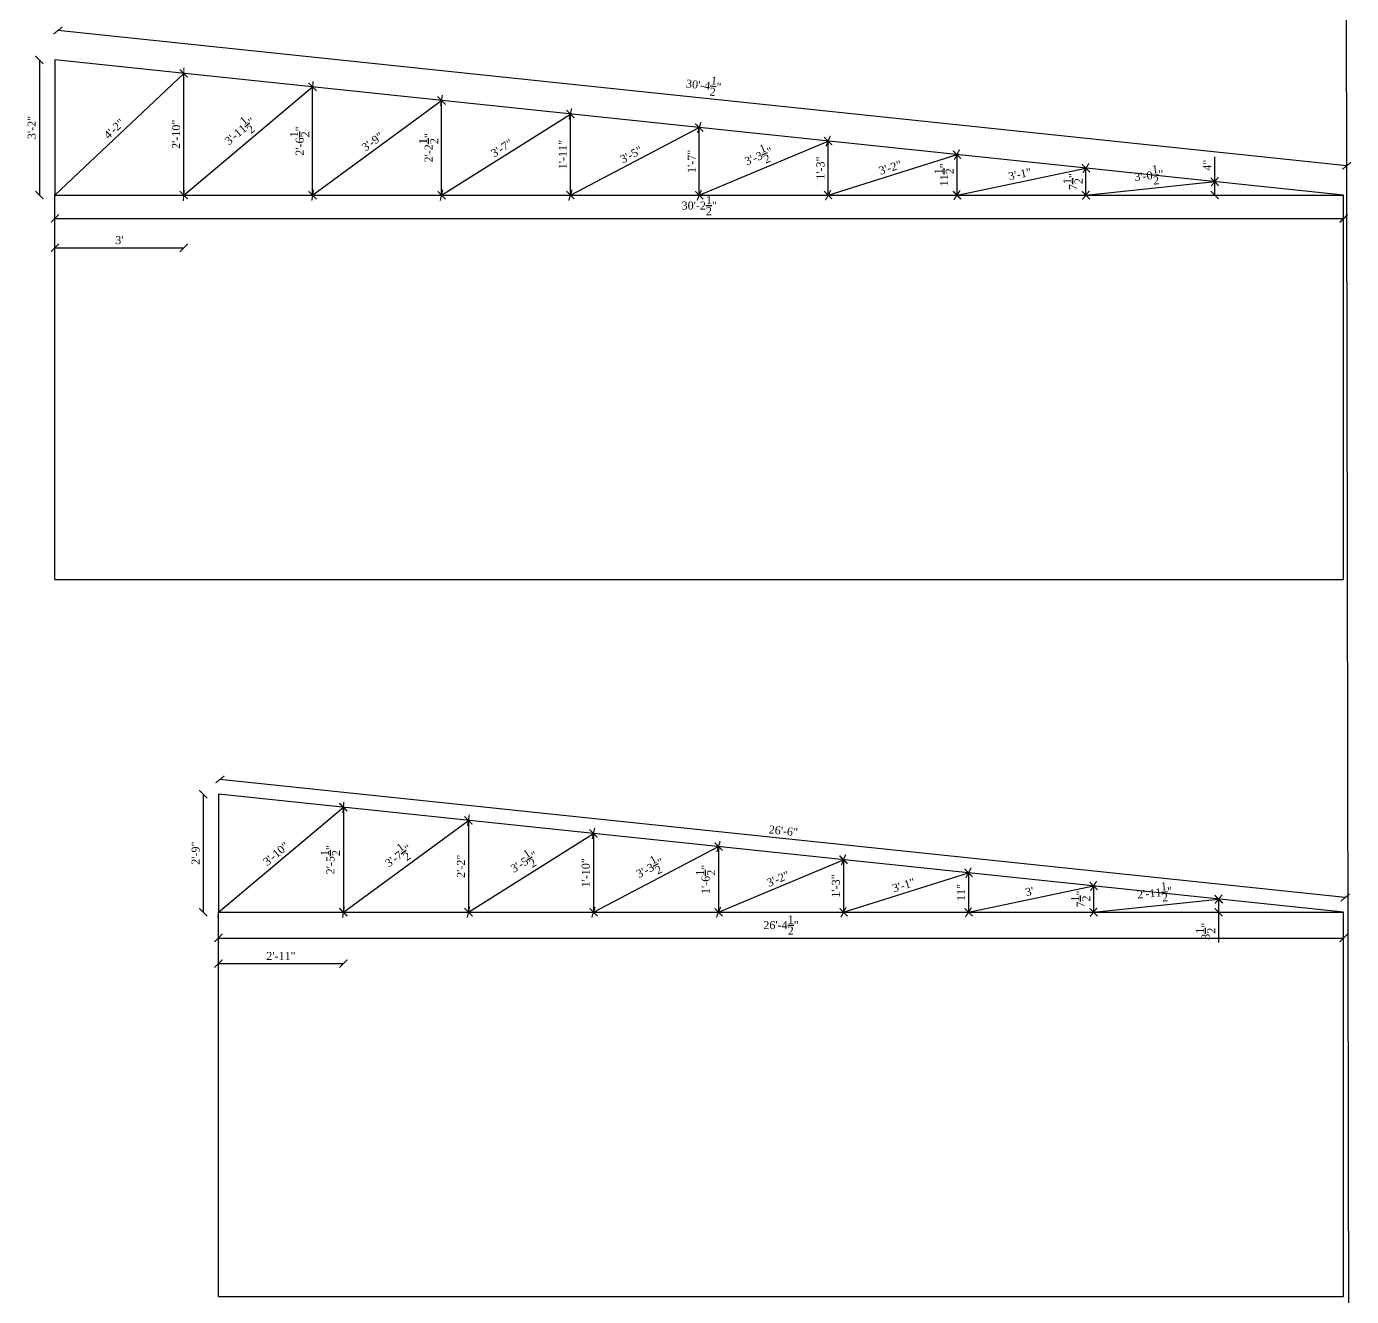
# Model space of a CAD drawing. Header units: inches. Extents: x 62067 to 68611, y -6056 to -4501.
# Drawn here: x 65426.1 to 65798.6, y -5701.2 to -5344.2 of the extents above; entities that cross this region are included whole.
import ezdxf

# ---------------------------------------------------------------- set-up
doc = ezdxf.new("R2010")
doc.units = ezdxf.units.IN
doc.header["$MEASUREMENT"] = 0
doc.layers.add('ELEVATION', color=6, linetype='Continuous', lineweight=30)
doc.styles.get("Standard").update_dxf_attribs({"font": 'times.ttf'})
doc.dimstyles.get("Standard").update_dxf_attribs({"dimtxt": 2.25, "dimasz": 2.25, "dimexe": 0.18, "dimexo": 0.0625, "dimgap": 1, "dimtad": 1, "dimdec": 1, "dimzin": 0, "dimdsep": 46, "dimlunit": 4, "dimtxsty": 'Standard', "dimblk": 'ARCHTICK', "dimcen": 0.09, "dimse1": 1, "dimse2": 1, "dimadec": 0, "dimazin": 0, "dimtfac": 1, "dimtdec": 1, "dimtofl": 0, "dimtmove": 0, "dimatfit": 3, "dimldrblk": 'ARCHTICK', "dimfxl": 1, "dimtolj": 1, "dimtzin": 0, "dimarcsym": 0})

# ---------------------------------------------------------------- blocks, each defined once
blk = doc.blocks.new('_ArchTick')
at = {"color": 0, "linetype": 'ByBlock', "const_width": 0.15}
blk.add_lwpolyline([(-0.5, -0.5), (0.5, 0.5)], dxfattribs=at)
blk = doc.blocks.new('*D665')
at = {"layer": 'Defpoints', "color": 0, "transparency": 16777216}
for p in [(65434.05, -5391.63), (65796.35, -5391.63), (65796.35, -5398.19)]:
    blk.add_point(p, dxfattribs=at)
at = {"layer": 'ELEVATION', "color": 0, "lineweight": -2, "transparency": 16777216}
blk.add_line((65434.05, -5398.19), (65796.35, -5398.19), dxfattribs=at)
at = {"layer": 'ELEVATION', "color": 0, "lineweight": -2, "transparency": 16777216, "xscale": 2.25, "yscale": 2.25, "zscale": 2.25, "rotation": 180}
blk.add_blockref('_ArchTick', (65434.05, -5398.19), dxfattribs=at)
at = {"layer": 'ELEVATION', "color": 0, "lineweight": -2, "transparency": 16777216, "xscale": 2.25, "yscale": 2.25, "zscale": 2.25}
blk.add_blockref('_ArchTick', (65796.35, -5398.19), dxfattribs=at)
at = {"layer": 'ELEVATION', "color": 0, "transparency": 16777216, "insert": (65615.2, -5394.55), "char_height": 2.25, "attachment_point": 5}
blk.add_mtext('\\A1;30\'-2{\\H1x;\\S1/2;}"', dxfattribs=at)
blk = doc.blocks.new('*D666')
at = {"layer": 'Defpoints', "color": 0, "transparency": 16777216}
for p in [(65480.02, -5593.16), (65796.35, -5593.16), (65796.35, -5600.42)]:
    blk.add_point(p, dxfattribs=at)
at = {"layer": 'ELEVATION', "color": 0, "lineweight": -2, "transparency": 16777216}
blk.add_line((65480.02, -5600.42), (65796.35, -5600.42), dxfattribs=at)
at = {"layer": 'ELEVATION', "color": 0, "lineweight": -2, "transparency": 16777216, "xscale": 2.25, "yscale": 2.25, "zscale": 2.25, "rotation": 180}
blk.add_blockref('_ArchTick', (65480.02, -5600.42), dxfattribs=at)
at = {"layer": 'ELEVATION', "color": 0, "lineweight": -2, "transparency": 16777216, "xscale": 2.25, "yscale": 2.25, "zscale": 2.25}
blk.add_blockref('_ArchTick', (65796.35, -5600.42), dxfattribs=at)
at = {"layer": 'ELEVATION', "color": 0, "transparency": 16777216, "insert": (65638.18, -5596.78), "char_height": 2.25, "attachment_point": 5}
blk.add_mtext('\\A1;26\'-4{\\H1x;\\S1/2;}"', dxfattribs=at)
blk = doc.blocks.new('*D669')
at = {"layer": 'Defpoints', "color": 0, "transparency": 16777216}
for p in [(65434.05, -5391.63), (65470.28, -5391.63), (65470.28, -5406.42)]:
    blk.add_point(p, dxfattribs=at)
at = {"layer": 'ELEVATION', "color": 0, "lineweight": -2, "transparency": 16777216}
blk.add_line((65434.05, -5406.42), (65470.28, -5406.42), dxfattribs=at)
at = {"layer": 'ELEVATION', "color": 0, "lineweight": -2, "transparency": 16777216, "xscale": 2.25, "yscale": 2.25, "zscale": 2.25, "rotation": 180}
blk.add_blockref('_ArchTick', (65434.05, -5406.42), dxfattribs=at)
at = {"layer": 'ELEVATION', "color": 0, "lineweight": -2, "transparency": 16777216, "xscale": 2.25, "yscale": 2.25, "zscale": 2.25}
blk.add_blockref('_ArchTick', (65470.28, -5406.42), dxfattribs=at)
at = {"layer": 'ELEVATION', "color": 0, "transparency": 16777216, "insert": (65452.16, -5404.27), "char_height": 2.25, "attachment_point": 5}
blk.add_mtext("\\A1;3'", dxfattribs=at)
blk = doc.blocks.new('*D673')
at = {"layer": 'Defpoints', "color": 0, "transparency": 16777216}
for p in [(65480.02, -5593.16), (65515.16, -5593.16), (65515.16, -5607.58)]:
    blk.add_point(p, dxfattribs=at)
at = {"layer": 'ELEVATION', "color": 0, "lineweight": -2, "transparency": 16777216}
blk.add_line((65480.02, -5607.58), (65515.16, -5607.58), dxfattribs=at)
at = {"layer": 'ELEVATION', "color": 0, "lineweight": -2, "transparency": 16777216, "xscale": 2.25, "yscale": 2.25, "zscale": 2.25, "rotation": 180}
blk.add_blockref('_ArchTick', (65480.02, -5607.58), dxfattribs=at)
at = {"layer": 'ELEVATION', "color": 0, "lineweight": -2, "transparency": 16777216, "xscale": 2.25, "yscale": 2.25, "zscale": 2.25}
blk.add_blockref('_ArchTick', (65515.16, -5607.58), dxfattribs=at)
at = {"layer": 'ELEVATION', "color": 0, "transparency": 16777216, "insert": (65497.59, -5605.46), "char_height": 2.25, "attachment_point": 5}
blk.add_mtext('\\A1;2\'-11"', dxfattribs=at)
blk = doc.blocks.new('*D703')
at = {"layer": 'Defpoints', "color": 0, "transparency": 16777216}
for p in [(65515.16, -5563.65), (65515.16, -5563.65), (65480.02, -5593.16)]:
    blk.add_point(p, dxfattribs=at)
at = {"layer": 'ELEVATION', "color": 0, "lineweight": -2, "transparency": 16777216}
blk.add_line((65480.02, -5593.16), (65515.16, -5563.65), dxfattribs=at)
at = {"layer": 'ELEVATION', "color": 0, "lineweight": -2, "transparency": 16777216, "xscale": 2.25, "yscale": 2.25, "zscale": 2.25}
for p, rotation in [((65515.16, -5563.65), 40.01410712525688), ((65480.02, -5593.16), 220.0141071252568)]:
    blk.add_blockref('_ArchTick', p, dxfattribs=dict(at, rotation=rotation))
at = {"layer": 'ELEVATION', "color": 0, "transparency": 16777216, "insert": (65496.21, -5576.76), "char_height": 2.25, "attachment_point": 5, "rotation": 40.0141}
blk.add_mtext('\\A1;3\'-10"', dxfattribs=at)
blk = doc.blocks.new('*D704')
at = {"layer": 'Defpoints', "color": 0, "transparency": 16777216}
for p in [(65515.16, -5563.65), (65515.16, -5593.16), (65515.16, -5593.16)]:
    blk.add_point(p, dxfattribs=at)
at = {"layer": 'ELEVATION', "color": 0, "lineweight": -2, "transparency": 16777216}
blk.add_line((65515.16, -5563.65), (65515.16, -5593.16), dxfattribs=at)
at = {"layer": 'ELEVATION', "color": 0, "lineweight": -2, "transparency": 16777216, "xscale": 2.25, "yscale": 2.25, "zscale": 2.25}
for p, rotation in [((65515.16, -5563.65), 90), ((65515.16, -5593.16), 270)]:
    blk.add_blockref('_ArchTick', p, dxfattribs=dict(at, rotation=rotation))
at = {"layer": 'ELEVATION', "color": 0, "transparency": 16777216, "insert": (65511.52, -5578.4), "char_height": 2.25, "attachment_point": 5, "rotation": 90}
blk.add_mtext('\\A1;2\'-5{\\H1x;\\S1/2;}"', dxfattribs=at)
blk = doc.blocks.new('*D705')
at = {"layer": 'Defpoints', "color": 0, "transparency": 16777216}
for p in [(65550.31, -5567.34), (65550.31, -5567.34), (65515.16, -5593.16)]:
    blk.add_point(p, dxfattribs=at)
at = {"layer": 'ELEVATION', "color": 0, "lineweight": -2, "transparency": 16777216}
blk.add_line((65515.16, -5593.16), (65550.31, -5567.34), dxfattribs=at)
at = {"layer": 'ELEVATION', "color": 0, "lineweight": -2, "transparency": 16777216, "xscale": 2.25, "yscale": 2.25, "zscale": 2.25}
for p, rotation in [((65550.31, -5567.34), 36.30023637601371), ((65515.16, -5593.16), 216.3002363760137)]:
    blk.add_blockref('_ArchTick', p, dxfattribs=dict(at, rotation=rotation))
at = {"layer": 'ELEVATION', "color": 0, "transparency": 16777216, "insert": (65530.58, -5577.31), "char_height": 2.25, "attachment_point": 5, "rotation": 36.3002}
blk.add_mtext('\\A1;3\'-7{\\H1x;\\S1/2;}"', dxfattribs=at)
blk = doc.blocks.new('*D706')
at = {"layer": 'Defpoints', "color": 0, "transparency": 16777216}
for p in [(65550.31, -5567.34), (65550.31, -5593.16), (65550.31, -5593.16)]:
    blk.add_point(p, dxfattribs=at)
at = {"layer": 'ELEVATION', "color": 0, "lineweight": -2, "transparency": 16777216}
blk.add_line((65550.31, -5567.34), (65550.31, -5593.16), dxfattribs=at)
at = {"layer": 'ELEVATION', "color": 0, "lineweight": -2, "transparency": 16777216, "xscale": 2.25, "yscale": 2.25, "zscale": 2.25}
for p, rotation in [((65550.31, -5567.34), 90), ((65550.31, -5593.16), 270)]:
    blk.add_blockref('_ArchTick', p, dxfattribs=dict(at, rotation=rotation))
at = {"layer": 'ELEVATION', "color": 0, "transparency": 16777216, "insert": (65548.19, -5580.25), "char_height": 2.25, "attachment_point": 5, "rotation": 90}
blk.add_mtext('\\A1;2\'-2"', dxfattribs=at)
blk = doc.blocks.new('*D707')
at = {"layer": 'Defpoints', "color": 0, "transparency": 16777216}
for p in [(65585.46, -5571.03), (65585.46, -5571.03), (65550.31, -5593.16)]:
    blk.add_point(p, dxfattribs=at)
at = {"layer": 'ELEVATION', "color": 0, "lineweight": -2, "transparency": 16777216}
blk.add_line((65550.31, -5593.16), (65585.46, -5571.03), dxfattribs=at)
at = {"layer": 'ELEVATION', "color": 0, "lineweight": -2, "transparency": 16777216, "xscale": 2.25, "yscale": 2.25, "zscale": 2.25}
for p, rotation in [((65585.46, -5571.03), 32.19613762145642), ((65550.31, -5593.16), 212.1961376214564)]:
    blk.add_blockref('_ArchTick', p, dxfattribs=dict(at, rotation=rotation))
at = {"layer": 'ELEVATION', "color": 0, "transparency": 16777216, "insert": (65565.95, -5579.01), "char_height": 2.25, "attachment_point": 5, "rotation": 32.1961}
blk.add_mtext('\\A1;3\'-5{\\H1x;\\S1/2;}"', dxfattribs=at)
blk = doc.blocks.new('*D708')
at = {"layer": 'Defpoints', "color": 0, "transparency": 16777216}
for p in [(65585.46, -5571.03), (65585.46, -5593.16), (65585.46, -5593.16)]:
    blk.add_point(p, dxfattribs=at)
at = {"layer": 'ELEVATION', "color": 0, "lineweight": -2, "transparency": 16777216}
blk.add_line((65585.46, -5571.03), (65585.46, -5593.16), dxfattribs=at)
at = {"layer": 'ELEVATION', "color": 0, "lineweight": -2, "transparency": 16777216, "xscale": 2.25, "yscale": 2.25, "zscale": 2.25}
for p, rotation in [((65585.46, -5571.03), 90), ((65585.46, -5593.16), 270)]:
    blk.add_blockref('_ArchTick', p, dxfattribs=dict(at, rotation=rotation))
at = {"layer": 'ELEVATION', "color": 0, "transparency": 16777216, "insert": (65583.32, -5582.09), "char_height": 2.25, "attachment_point": 5, "rotation": 90}
blk.add_mtext('\\A1;1\'-10"', dxfattribs=at)
blk = doc.blocks.new('*D709')
at = {"layer": 'Defpoints', "color": 0, "transparency": 16777216}
for p in [(65620.61, -5574.72), (65620.61, -5574.72), (65585.46, -5593.16)]:
    blk.add_point(p, dxfattribs=at)
at = {"layer": 'ELEVATION', "color": 0, "lineweight": -2, "transparency": 16777216}
blk.add_line((65585.46, -5593.16), (65620.61, -5574.72), dxfattribs=at)
at = {"layer": 'ELEVATION', "color": 0, "lineweight": -2, "transparency": 16777216, "xscale": 2.25, "yscale": 2.25, "zscale": 2.25}
for p, rotation in [((65620.61, -5574.72), 27.68597648986268), ((65585.46, -5593.16), 207.6859764898627)]:
    blk.add_blockref('_ArchTick', p, dxfattribs=dict(at, rotation=rotation))
at = {"layer": 'ELEVATION', "color": 0, "transparency": 16777216, "insert": (65601.34, -5580.71), "char_height": 2.25, "attachment_point": 5, "rotation": 27.686}
blk.add_mtext('\\A1;3\'-3{\\H1x;\\S1/2;}"', dxfattribs=at)
blk = doc.blocks.new('*D710')
at = {"layer": 'Defpoints', "color": 0, "transparency": 16777216}
for p in [(65620.61, -5574.72), (65620.61, -5593.16), (65620.61, -5593.16)]:
    blk.add_point(p, dxfattribs=at)
at = {"layer": 'ELEVATION', "color": 0, "lineweight": -2, "transparency": 16777216}
blk.add_line((65620.61, -5574.72), (65620.61, -5593.16), dxfattribs=at)
at = {"layer": 'ELEVATION', "color": 0, "lineweight": -2, "transparency": 16777216, "xscale": 2.25, "yscale": 2.25, "zscale": 2.25}
for p, rotation in [((65620.61, -5574.72), 90), ((65620.61, -5593.16), 270)]:
    blk.add_blockref('_ArchTick', p, dxfattribs=dict(at, rotation=rotation))
at = {"layer": 'ELEVATION', "color": 0, "transparency": 16777216, "insert": (65616.97, -5583.94), "char_height": 2.25, "attachment_point": 5, "rotation": 90}
blk.add_mtext('\\A1;1\'-6{\\H1x;\\S1/2;}"', dxfattribs=at)
blk = doc.blocks.new('*D711')
at = {"layer": 'Defpoints', "color": 0, "transparency": 16777216}
for p in [(65655.76, -5578.4), (65655.76, -5578.4), (65620.61, -5593.16)]:
    blk.add_point(p, dxfattribs=at)
at = {"layer": 'ELEVATION', "color": 0, "lineweight": -2, "transparency": 16777216}
blk.add_line((65620.61, -5593.16), (65655.76, -5578.4), dxfattribs=at)
at = {"layer": 'ELEVATION', "color": 0, "lineweight": -2, "transparency": 16777216, "xscale": 2.25, "yscale": 2.25, "zscale": 2.25}
for p, rotation in [((65655.76, -5578.4), 22.77069842721054), ((65620.61, -5593.16), 202.7706984272105)]:
    blk.add_blockref('_ArchTick', p, dxfattribs=dict(at, rotation=rotation))
at = {"layer": 'ELEVATION', "color": 0, "transparency": 16777216, "insert": (65637.35, -5583.8), "char_height": 2.25, "attachment_point": 5, "rotation": 22.7707}
blk.add_mtext('\\A1;3\'-2"', dxfattribs=at)
blk = doc.blocks.new('*D712')
at = {"layer": 'Defpoints', "color": 0, "transparency": 16777216}
for p in [(65655.76, -5578.4), (65655.76, -5593.16), (65655.76, -5593.16)]:
    blk.add_point(p, dxfattribs=at)
at = {"layer": 'ELEVATION', "color": 0, "lineweight": -2, "transparency": 16777216}
blk.add_line((65655.76, -5578.4), (65655.76, -5593.16), dxfattribs=at)
at = {"layer": 'ELEVATION', "color": 0, "lineweight": -2, "transparency": 16777216, "xscale": 2.25, "yscale": 2.25, "zscale": 2.25}
for p, rotation in [((65655.76, -5578.4), 90), ((65655.76, -5593.16), 270)]:
    blk.add_blockref('_ArchTick', p, dxfattribs=dict(at, rotation=rotation))
at = {"layer": 'ELEVATION', "color": 0, "transparency": 16777216, "insert": (65653.61, -5585.78), "char_height": 2.25, "attachment_point": 5, "rotation": 90}
blk.add_mtext('\\A1;1\'-3"', dxfattribs=at)
blk = doc.blocks.new('*D713')
at = {"layer": 'Defpoints', "color": 0, "transparency": 16777216}
for p in [(65690.9, -5582.09), (65690.9, -5582.09), (65655.76, -5593.16)]:
    blk.add_point(p, dxfattribs=at)
at = {"layer": 'ELEVATION', "color": 0, "lineweight": -2, "transparency": 16777216}
blk.add_line((65655.76, -5593.16), (65690.9, -5582.09), dxfattribs=at)
at = {"layer": 'ELEVATION', "color": 0, "lineweight": -2, "transparency": 16777216, "xscale": 2.25, "yscale": 2.25, "zscale": 2.25}
for p, rotation in [((65690.9, -5582.09), 17.47503070202699), ((65655.76, -5593.16), 197.4750307020269)]:
    blk.add_blockref('_ArchTick', p, dxfattribs=dict(at, rotation=rotation))
at = {"layer": 'ELEVATION', "color": 0, "transparency": 16777216, "insert": (65672.69, -5585.58), "char_height": 2.25, "attachment_point": 5, "rotation": 17.475}
blk.add_mtext('\\A1;3\'-1"', dxfattribs=at)
blk = doc.blocks.new('*D714')
at = {"layer": 'Defpoints', "color": 0, "transparency": 16777216}
for p in [(65690.9, -5582.09), (65690.9, -5593.16), (65690.9, -5593.16)]:
    blk.add_point(p, dxfattribs=at)
at = {"layer": 'ELEVATION', "color": 0, "lineweight": -2, "transparency": 16777216}
blk.add_line((65690.9, -5582.09), (65690.9, -5593.16), dxfattribs=at)
at = {"layer": 'ELEVATION', "color": 0, "lineweight": -2, "transparency": 16777216, "xscale": 2.25, "yscale": 2.25, "zscale": 2.25}
for p, rotation in [((65690.9, -5582.09), 90), ((65690.9, -5593.16), 270)]:
    blk.add_blockref('_ArchTick', p, dxfattribs=dict(at, rotation=rotation))
at = {"layer": 'ELEVATION', "color": 0, "transparency": 16777216, "insert": (65688.78, -5587.63), "char_height": 2.25, "attachment_point": 5, "rotation": 90}
blk.add_mtext('\\A1;11"', dxfattribs=at)
blk = doc.blocks.new('*D715')
at = {"layer": 'Defpoints', "color": 0, "transparency": 16777216}
for p in [(65726.05, -5585.78), (65726.05, -5585.78), (65690.9, -5593.16)]:
    blk.add_point(p, dxfattribs=at)
at = {"layer": 'ELEVATION', "color": 0, "lineweight": -2, "transparency": 16777216}
blk.add_line((65690.9, -5593.16), (65726.05, -5585.78), dxfattribs=at)
at = {"layer": 'ELEVATION', "color": 0, "lineweight": -2, "transparency": 16777216, "xscale": 2.25, "yscale": 2.25, "zscale": 2.25}
for p, rotation in [((65726.05, -5585.78), 11.85318414788467), ((65690.9, -5593.16), 191.8531841478847)]:
    blk.add_blockref('_ArchTick', p, dxfattribs=dict(at, rotation=rotation))
at = {"layer": 'ELEVATION', "color": 0, "transparency": 16777216, "insert": (65708.04, -5587.37), "char_height": 2.25, "attachment_point": 5, "rotation": 11.8532}
blk.add_mtext("\\A1;3'", dxfattribs=at)
blk = doc.blocks.new('*D716')
at = {"layer": 'Defpoints', "color": 0, "transparency": 16777216}
for p in [(65726.05, -5585.78), (65726.05, -5593.16), (65726.05, -5593.16)]:
    blk.add_point(p, dxfattribs=at)
at = {"layer": 'ELEVATION', "color": 0, "lineweight": -2, "transparency": 16777216}
blk.add_line((65726.05, -5585.78), (65726.05, -5593.16), dxfattribs=at)
at = {"layer": 'ELEVATION', "color": 0, "lineweight": -2, "transparency": 16777216, "xscale": 2.25, "yscale": 2.25, "zscale": 2.25}
for p, rotation in [((65726.05, -5585.78), 90), ((65726.05, -5593.16), 270)]:
    blk.add_blockref('_ArchTick', p, dxfattribs=dict(at, rotation=rotation))
at = {"layer": 'ELEVATION', "color": 0, "transparency": 16777216, "insert": (65722.41, -5589.47), "char_height": 2.25, "attachment_point": 5, "rotation": 90}
blk.add_mtext('\\A1;7{\\H1x;\\S1/2;}"', dxfattribs=at)
blk = doc.blocks.new('*D717')
at = {"layer": 'Defpoints', "color": 0, "transparency": 16777216}
for p in [(65761.2, -5589.47), (65761.2, -5589.47), (65726.05, -5593.16)]:
    blk.add_point(p, dxfattribs=at)
at = {"layer": 'ELEVATION', "color": 0, "lineweight": -2, "transparency": 16777216}
blk.add_line((65726.05, -5593.16), (65761.2, -5589.47), dxfattribs=at)
at = {"layer": 'ELEVATION', "color": 0, "lineweight": -2, "transparency": 16777216, "xscale": 2.25, "yscale": 2.25, "zscale": 2.25}
for p, rotation in [((65761.2, -5589.47), 5.99068764858613), ((65726.05, -5593.16), 185.9906876485861)]:
    blk.add_blockref('_ArchTick', p, dxfattribs=dict(at, rotation=rotation))
at = {"layer": 'ELEVATION', "color": 0, "transparency": 16777216, "insert": (65743.25, -5587.71), "char_height": 2.25, "attachment_point": 5, "rotation": 5.9907}
blk.add_mtext('\\A1;2\'-11{\\H1x;\\S1/2;}"', dxfattribs=at)
blk = doc.blocks.new('*D718')
at = {"layer": 'Defpoints', "color": 0, "transparency": 16777216}
for p in [(65761.2, -5589.47), (65761.2, -5593.16), (65761.2, -5593.16)]:
    blk.add_point(p, dxfattribs=at)
at = {"layer": 'ELEVATION', "color": 0, "lineweight": -2, "transparency": 16777216}
for p, q in [((65761.2, -5589.47), (65761.2, -5593.16)), ((65761.2, -5593.16), (65761.2, -5601.64))]:
    blk.add_line(p, q, dxfattribs=at)
at = {"layer": 'ELEVATION', "color": 0, "lineweight": -2, "transparency": 16777216, "xscale": 2.25, "yscale": 2.25, "zscale": 2.25}
for p, rotation in [((65761.2, -5589.47), 90), ((65761.2, -5593.16), 270)]:
    blk.add_blockref('_ArchTick', p, dxfattribs=dict(at, rotation=rotation))
at = {"layer": 'ELEVATION', "color": 0, "transparency": 16777216, "insert": (65757.56, -5598.52), "char_height": 2.25, "attachment_point": 5, "rotation": 90}
blk.add_mtext('\\A1;3{\\H1x;\\S1/2;}"', dxfattribs=at)
blk = doc.blocks.new('*D719')
at = {"layer": 'Defpoints', "color": 0, "transparency": 16777216}
for p in [(65480.45, -5555.84), (65480.02, -5559.96), (65796.35, -5593.16)]:
    blk.add_point(p, dxfattribs=at)
at = {"layer": 'ELEVATION', "color": 0, "lineweight": -2, "transparency": 16777216}
blk.add_line((65796.78, -5589.04), (65480.45, -5555.84), dxfattribs=at)
at = {"layer": 'ELEVATION', "color": 0, "lineweight": -2, "transparency": 16777216, "xscale": 2.25, "yscale": 2.25, "zscale": 2.25}
for p, rotation in [((65480.45, -5555.84), 174.0093123514165), ((65796.78, -5589.04), 354.0093123514165)]:
    blk.add_blockref('_ArchTick', p, dxfattribs=dict(at, rotation=rotation))
at = {"layer": 'ELEVATION', "color": 0, "transparency": 16777216, "insert": (65638.84, -5570.3), "char_height": 2.25, "attachment_point": 5, "rotation": 354.0093}
blk.add_mtext('\\A1;26\'-6"', dxfattribs=at)
blk = doc.blocks.new('*D720')
at = {"layer": 'Defpoints', "color": 0, "transparency": 16777216}
for p in [(65480.02, -5559.96), (65475.76, -5593.16), (65480.02, -5593.16)]:
    blk.add_point(p, dxfattribs=at)
at = {"layer": 'ELEVATION', "color": 0, "lineweight": -2, "transparency": 16777216}
blk.add_line((65475.76, -5559.96), (65475.76, -5593.16), dxfattribs=at)
at = {"layer": 'ELEVATION', "color": 0, "lineweight": -2, "transparency": 16777216, "xscale": 2.25, "yscale": 2.25, "zscale": 2.25}
for p, rotation in [((65475.76, -5559.96), 90), ((65475.76, -5593.16), 270)]:
    blk.add_blockref('_ArchTick', p, dxfattribs=dict(at, rotation=rotation))
at = {"layer": 'ELEVATION', "color": 0, "transparency": 16777216, "insert": (65473.62, -5576.56), "char_height": 2.25, "attachment_point": 5, "rotation": 90}
blk.add_mtext('\\A1;2\'-9"', dxfattribs=at)
blk = doc.blocks.new('*D721')
at = {"layer": 'Defpoints', "color": 0, "transparency": 16777216}
for p in [(65434.05, -5353.61), (65429.69, -5391.63), (65434.05, -5391.63)]:
    blk.add_point(p, dxfattribs=at)
at = {"layer": 'ELEVATION', "color": 0, "lineweight": -2, "transparency": 16777216}
blk.add_line((65429.69, -5353.61), (65429.69, -5391.63), dxfattribs=at)
at = {"layer": 'ELEVATION', "color": 0, "lineweight": -2, "transparency": 16777216, "xscale": 2.25, "yscale": 2.25, "zscale": 2.25}
for p, rotation in [((65429.69, -5353.61), 90), ((65429.69, -5391.63), 270)]:
    blk.add_blockref('_ArchTick', p, dxfattribs=dict(at, rotation=rotation))
at = {"layer": 'ELEVATION', "color": 0, "transparency": 16777216, "insert": (65427.55, -5372.62), "char_height": 2.25, "attachment_point": 5, "rotation": 90}
blk.add_mtext('\\A1;3\'-2"', dxfattribs=at)
blk = doc.blocks.new('*D722')
at = {"layer": 'Defpoints', "color": 0, "transparency": 16777216}
for p in [(65470.28, -5357.42), (65470.28, -5357.42), (65434.05, -5391.63)]:
    blk.add_point(p, dxfattribs=at)
at = {"layer": 'ELEVATION', "color": 0, "lineweight": -2, "transparency": 16777216}
blk.add_line((65434.05, -5391.63), (65470.28, -5357.42), dxfattribs=at)
at = {"layer": 'ELEVATION', "color": 0, "lineweight": -2, "transparency": 16777216, "xscale": 2.25, "yscale": 2.25, "zscale": 2.25}
for p, rotation in [((65470.28, -5357.42), 43.36386988813356), ((65434.05, -5391.63), 223.3638698881335)]:
    blk.add_blockref('_ArchTick', p, dxfattribs=dict(at, rotation=rotation))
at = {"layer": 'ELEVATION', "color": 0, "transparency": 16777216, "insert": (65450.7, -5372.98), "char_height": 2.25, "attachment_point": 5, "rotation": 43.3639}
blk.add_mtext('\\A1;4\'-2"', dxfattribs=at)
blk = doc.blocks.new('*D723')
at = {"layer": 'Defpoints', "color": 0, "transparency": 16777216}
for p in [(65470.28, -5357.42), (65470.28, -5357.42), (65470.28, -5391.63)]:
    blk.add_point(p, dxfattribs=at)
at = {"layer": 'ELEVATION', "color": 0, "lineweight": -2, "transparency": 16777216}
blk.add_line((65470.28, -5391.63), (65470.28, -5357.42), dxfattribs=at)
at = {"layer": 'ELEVATION', "color": 0, "lineweight": -2, "transparency": 16777216, "xscale": 2.25, "yscale": 2.25, "zscale": 2.25}
for p, rotation in [((65470.28, -5357.42), 90), ((65470.28, -5391.63), 270)]:
    blk.add_blockref('_ArchTick', p, dxfattribs=dict(at, rotation=rotation))
at = {"layer": 'ELEVATION', "color": 0, "transparency": 16777216, "insert": (65468.13, -5374.52), "char_height": 2.25, "attachment_point": 5, "rotation": 90}
blk.add_mtext('\\A1;2\'-10"', dxfattribs=at)
blk = doc.blocks.new('*D724')
at = {"layer": 'Defpoints', "color": 0, "transparency": 16777216}
for p in [(65506.51, -5361.22), (65506.51, -5361.22), (65470.28, -5391.63)]:
    blk.add_point(p, dxfattribs=at)
at = {"layer": 'ELEVATION', "color": 0, "lineweight": -2, "transparency": 16777216}
blk.add_line((65470.28, -5391.63), (65506.51, -5361.22), dxfattribs=at)
at = {"layer": 'ELEVATION', "color": 0, "lineweight": -2, "transparency": 16777216, "xscale": 2.25, "yscale": 2.25, "zscale": 2.25}
for p, rotation in [((65506.51, -5361.22), 40.01410712525747), ((65470.28, -5391.63), 220.0141071252575)]:
    blk.add_blockref('_ArchTick', p, dxfattribs=dict(at, rotation=rotation))
at = {"layer": 'ELEVATION', "color": 0, "transparency": 16777216, "insert": (65486.05, -5373.64), "char_height": 2.25, "attachment_point": 5, "rotation": 40.0141}
blk.add_mtext('\\A1;3\'-11{\\H1x;\\S1/2;}"', dxfattribs=at)
blk = doc.blocks.new('*D725')
at = {"layer": 'Defpoints', "color": 0, "transparency": 16777216}
for p in [(65506.51, -5361.22), (65506.51, -5361.22), (65506.51, -5391.63)]:
    blk.add_point(p, dxfattribs=at)
at = {"layer": 'ELEVATION', "color": 0, "lineweight": -2, "transparency": 16777216}
blk.add_line((65506.51, -5391.63), (65506.51, -5361.22), dxfattribs=at)
at = {"layer": 'ELEVATION', "color": 0, "lineweight": -2, "transparency": 16777216, "xscale": 2.25, "yscale": 2.25, "zscale": 2.25}
for p, rotation in [((65506.51, -5361.22), 90), ((65506.51, -5391.63), 270)]:
    blk.add_blockref('_ArchTick', p, dxfattribs=dict(at, rotation=rotation))
at = {"layer": 'ELEVATION', "color": 0, "transparency": 16777216, "insert": (65502.87, -5376.43), "char_height": 2.25, "attachment_point": 5, "rotation": 90}
blk.add_mtext('\\A1;2\'-6{\\H1x;\\S1/2;}"', dxfattribs=at)
blk = doc.blocks.new('*D726')
at = {"layer": 'Defpoints', "color": 0, "transparency": 16777216}
for p in [(65542.74, -5365.02), (65542.74, -5365.02), (65506.51, -5391.63)]:
    blk.add_point(p, dxfattribs=at)
at = {"layer": 'ELEVATION', "color": 0, "lineweight": -2, "transparency": 16777216}
blk.add_line((65506.51, -5391.63), (65542.74, -5365.02), dxfattribs=at)
at = {"layer": 'ELEVATION', "color": 0, "lineweight": -2, "transparency": 16777216, "xscale": 2.25, "yscale": 2.25, "zscale": 2.25}
for p, rotation in [((65542.74, -5365.02), 36.30023637601934), ((65506.51, -5391.63), 216.3002363760194)]:
    blk.add_blockref('_ArchTick', p, dxfattribs=dict(at, rotation=rotation))
at = {"layer": 'ELEVATION', "color": 0, "transparency": 16777216, "insert": (65523.35, -5376.6), "char_height": 2.25, "attachment_point": 5, "rotation": 36.3002}
blk.add_mtext('\\A1;3\'-9"', dxfattribs=at)
blk = doc.blocks.new('*D727')
at = {"layer": 'Defpoints', "color": 0, "transparency": 16777216}
for p in [(65542.74, -5365.02), (65542.74, -5365.02), (65542.74, -5391.63)]:
    blk.add_point(p, dxfattribs=at)
at = {"layer": 'ELEVATION', "color": 0, "lineweight": -2, "transparency": 16777216}
blk.add_line((65542.74, -5391.63), (65542.74, -5365.02), dxfattribs=at)
at = {"layer": 'ELEVATION', "color": 0, "lineweight": -2, "transparency": 16777216, "xscale": 2.25, "yscale": 2.25, "zscale": 2.25}
for p, rotation in [((65542.74, -5365.02), 90), ((65542.74, -5391.63), 270)]:
    blk.add_blockref('_ArchTick', p, dxfattribs=dict(at, rotation=rotation))
at = {"layer": 'ELEVATION', "color": 0, "transparency": 16777216, "insert": (65539.12, -5378.33), "char_height": 2.25, "attachment_point": 5, "rotation": 90}
blk.add_mtext('\\A1;2\'-2{\\H1x;\\S1/2;}"', dxfattribs=at)
blk = doc.blocks.new('*D728')
at = {"layer": 'Defpoints', "color": 0, "transparency": 16777216}
for p in [(65578.97, -5368.82), (65578.97, -5368.82), (65542.74, -5391.63)]:
    blk.add_point(p, dxfattribs=at)
at = {"layer": 'ELEVATION', "color": 0, "lineweight": -2, "transparency": 16777216}
blk.add_line((65542.74, -5391.63), (65578.97, -5368.82), dxfattribs=at)
at = {"layer": 'ELEVATION', "color": 0, "lineweight": -2, "transparency": 16777216, "xscale": 2.25, "yscale": 2.25, "zscale": 2.25}
for p, rotation in [((65578.97, -5368.82), 32.19613762146163), ((65542.74, -5391.63), 212.1961376214616)]:
    blk.add_blockref('_ArchTick', p, dxfattribs=dict(at, rotation=rotation))
at = {"layer": 'ELEVATION', "color": 0, "transparency": 16777216, "insert": (65559.71, -5378.41), "char_height": 2.25, "attachment_point": 5, "rotation": 32.1961}
blk.add_mtext('\\A1;3\'-7"', dxfattribs=at)
blk = doc.blocks.new('*D729')
at = {"layer": 'Defpoints', "color": 0, "transparency": 16777216}
for p in [(65578.97, -5368.82), (65578.97, -5368.82), (65578.97, -5391.63)]:
    blk.add_point(p, dxfattribs=at)
at = {"layer": 'ELEVATION', "color": 0, "lineweight": -2, "transparency": 16777216}
blk.add_line((65578.97, -5391.63), (65578.97, -5368.82), dxfattribs=at)
at = {"layer": 'ELEVATION', "color": 0, "lineweight": -2, "transparency": 16777216, "xscale": 2.25, "yscale": 2.25, "zscale": 2.25}
for p, rotation in [((65578.97, -5368.82), 90), ((65578.97, -5391.63), 270)]:
    blk.add_blockref('_ArchTick', p, dxfattribs=dict(at, rotation=rotation))
at = {"layer": 'ELEVATION', "color": 0, "transparency": 16777216, "insert": (65576.84, -5380.23), "char_height": 2.25, "attachment_point": 5, "rotation": 90}
blk.add_mtext('\\A1;1\'-11"', dxfattribs=at)
blk = doc.blocks.new('*D730')
at = {"layer": 'Defpoints', "color": 0, "transparency": 16777216}
for p in [(65615.2, -5372.62), (65615.2, -5372.62), (65578.97, -5391.63)]:
    blk.add_point(p, dxfattribs=at)
at = {"layer": 'ELEVATION', "color": 0, "lineweight": -2, "transparency": 16777216}
blk.add_line((65578.97, -5391.63), (65615.2, -5372.62), dxfattribs=at)
at = {"layer": 'ELEVATION', "color": 0, "lineweight": -2, "transparency": 16777216, "xscale": 2.25, "yscale": 2.25, "zscale": 2.25}
for p, rotation in [((65615.2, -5372.62), 27.68597648985844), ((65578.97, -5391.63), 207.6859764898584)]:
    blk.add_blockref('_ArchTick', p, dxfattribs=dict(at, rotation=rotation))
at = {"layer": 'ELEVATION', "color": 0, "transparency": 16777216, "insert": (65596.09, -5380.23), "char_height": 2.25, "attachment_point": 5, "rotation": 27.686}
blk.add_mtext('\\A1;3\'-5"', dxfattribs=at)
blk = doc.blocks.new('*D731')
at = {"layer": 'Defpoints', "color": 0, "transparency": 16777216}
for p in [(65615.2, -5372.62), (65615.2, -5372.62), (65615.2, -5391.63)]:
    blk.add_point(p, dxfattribs=at)
at = {"layer": 'ELEVATION', "color": 0, "lineweight": -2, "transparency": 16777216}
blk.add_line((65615.2, -5391.63), (65615.2, -5372.62), dxfattribs=at)
at = {"layer": 'ELEVATION', "color": 0, "lineweight": -2, "transparency": 16777216, "xscale": 2.25, "yscale": 2.25, "zscale": 2.25}
for p, rotation in [((65615.2, -5372.62), 90), ((65615.2, -5391.63), 270)]:
    blk.add_blockref('_ArchTick', p, dxfattribs=dict(at, rotation=rotation))
at = {"layer": 'ELEVATION', "color": 0, "transparency": 16777216, "insert": (65613.05, -5382.13), "char_height": 2.25, "attachment_point": 5, "rotation": 90}
blk.add_mtext('\\A1;1\'-7"', dxfattribs=at)
blk = doc.blocks.new('*D732')
at = {"layer": 'Defpoints', "color": 0, "transparency": 16777216}
for p in [(65651.43, -5376.43), (65651.43, -5376.43), (65615.2, -5391.63)]:
    blk.add_point(p, dxfattribs=at)
at = {"layer": 'ELEVATION', "color": 0, "lineweight": -2, "transparency": 16777216}
blk.add_line((65615.2, -5391.63), (65651.43, -5376.43), dxfattribs=at)
at = {"layer": 'ELEVATION', "color": 0, "lineweight": -2, "transparency": 16777216, "xscale": 2.25, "yscale": 2.25, "zscale": 2.25}
for p, rotation in [((65651.43, -5376.43), 22.7706984271959), ((65615.2, -5391.63), 202.7706984271959)]:
    blk.add_blockref('_ArchTick', p, dxfattribs=dict(at, rotation=rotation))
at = {"layer": 'ELEVATION', "color": 0, "transparency": 16777216, "insert": (65631.9, -5380.67), "char_height": 2.25, "attachment_point": 5, "rotation": 22.7707}
blk.add_mtext('\\A1;3\'-3{\\H1x;\\S1/2;}"', dxfattribs=at)
blk = doc.blocks.new('*D733')
at = {"layer": 'Defpoints', "color": 0, "transparency": 16777216}
for p in [(65651.43, -5376.43), (65651.43, -5376.43), (65651.43, -5391.63)]:
    blk.add_point(p, dxfattribs=at)
at = {"layer": 'ELEVATION', "color": 0, "lineweight": -2, "transparency": 16777216}
blk.add_line((65651.43, -5391.63), (65651.43, -5376.43), dxfattribs=at)
at = {"layer": 'ELEVATION', "color": 0, "lineweight": -2, "transparency": 16777216, "xscale": 2.25, "yscale": 2.25, "zscale": 2.25}
for p, rotation in [((65651.43, -5376.43), 90), ((65651.43, -5391.63), 270)]:
    blk.add_blockref('_ArchTick', p, dxfattribs=dict(at, rotation=rotation))
at = {"layer": 'ELEVATION', "color": 0, "transparency": 16777216, "insert": (65649.28, -5384.03), "char_height": 2.25, "attachment_point": 5, "rotation": 90}
blk.add_mtext('\\A1;1\'-3"', dxfattribs=at)
blk = doc.blocks.new('*D734')
at = {"layer": 'Defpoints', "color": 0, "transparency": 16777216}
for p in [(65687.66, -5380.23), (65687.66, -5380.23), (65651.43, -5391.63)]:
    blk.add_point(p, dxfattribs=at)
at = {"layer": 'ELEVATION', "color": 0, "lineweight": -2, "transparency": 16777216}
blk.add_line((65651.43, -5391.63), (65687.66, -5380.23), dxfattribs=at)
at = {"layer": 'ELEVATION', "color": 0, "lineweight": -2, "transparency": 16777216, "xscale": 2.25, "yscale": 2.25, "zscale": 2.25}
for p, rotation in [((65687.66, -5380.23), 17.4750307020303), ((65651.43, -5391.63), 197.4750307020303)]:
    blk.add_blockref('_ArchTick', p, dxfattribs=dict(at, rotation=rotation))
at = {"layer": 'ELEVATION', "color": 0, "transparency": 16777216, "insert": (65668.9, -5383.89), "char_height": 2.25, "attachment_point": 5, "rotation": 17.475}
blk.add_mtext('\\A1;3\'-2"', dxfattribs=at)
blk = doc.blocks.new('*D735')
at = {"layer": 'Defpoints', "color": 0, "transparency": 16777216}
for p in [(65687.66, -5380.23), (65687.66, -5380.23), (65687.66, -5391.63)]:
    blk.add_point(p, dxfattribs=at)
at = {"layer": 'ELEVATION', "color": 0, "lineweight": -2, "transparency": 16777216}
blk.add_line((65687.66, -5391.63), (65687.66, -5380.23), dxfattribs=at)
at = {"layer": 'ELEVATION', "color": 0, "lineweight": -2, "transparency": 16777216, "xscale": 2.25, "yscale": 2.25, "zscale": 2.25}
for p, rotation in [((65687.66, -5380.23), 90), ((65687.66, -5391.63), 270)]:
    blk.add_blockref('_ArchTick', p, dxfattribs=dict(at, rotation=rotation))
at = {"layer": 'ELEVATION', "color": 0, "transparency": 16777216, "insert": (65684.04, -5385.93), "char_height": 2.25, "attachment_point": 5, "rotation": 90}
blk.add_mtext('\\A1;11{\\H1x;\\S1/2;}"', dxfattribs=at)
blk = doc.blocks.new('*D736')
at = {"layer": 'Defpoints', "color": 0, "transparency": 16777216}
for p in [(65723.89, -5384.03), (65723.89, -5384.03), (65687.66, -5391.63)]:
    blk.add_point(p, dxfattribs=at)
at = {"layer": 'ELEVATION', "color": 0, "lineweight": -2, "transparency": 16777216}
blk.add_line((65687.66, -5391.63), (65723.89, -5384.03), dxfattribs=at)
at = {"layer": 'ELEVATION', "color": 0, "lineweight": -2, "transparency": 16777216, "xscale": 2.25, "yscale": 2.25, "zscale": 2.25}
for p, rotation in [((65723.89, -5384.03), 11.85318414788931), ((65687.66, -5391.63), 191.8531841478893)]:
    blk.add_blockref('_ArchTick', p, dxfattribs=dict(at, rotation=rotation))
at = {"layer": 'ELEVATION', "color": 0, "transparency": 16777216, "insert": (65705.33, -5385.73), "char_height": 2.25, "attachment_point": 5, "rotation": 11.8532}
blk.add_mtext('\\A1;3\'-1"', dxfattribs=at)
blk = doc.blocks.new('*D737')
at = {"layer": 'Defpoints', "color": 0, "transparency": 16777216}
for p in [(65723.89, -5384.03), (65723.89, -5384.03), (65723.89, -5391.63)]:
    blk.add_point(p, dxfattribs=at)
at = {"layer": 'ELEVATION', "color": 0, "lineweight": -2, "transparency": 16777216}
blk.add_line((65723.89, -5391.63), (65723.89, -5384.03), dxfattribs=at)
at = {"layer": 'ELEVATION', "color": 0, "lineweight": -2, "transparency": 16777216, "xscale": 2.25, "yscale": 2.25, "zscale": 2.25}
for p, rotation in [((65723.89, -5384.03), 90), ((65723.89, -5391.63), 270)]:
    blk.add_blockref('_ArchTick', p, dxfattribs=dict(at, rotation=rotation))
at = {"layer": 'ELEVATION', "color": 0, "transparency": 16777216, "insert": (65720.25, -5387.83), "char_height": 2.25, "attachment_point": 5, "rotation": 90}
blk.add_mtext('\\A1;7{\\H1x;\\S1/2;}"', dxfattribs=at)
blk = doc.blocks.new('*D738')
at = {"layer": 'Defpoints', "color": 0, "transparency": 16777216}
for p in [(65760.12, -5387.83), (65760.12, -5387.83), (65723.89, -5391.63)]:
    blk.add_point(p, dxfattribs=at)
at = {"layer": 'ELEVATION', "color": 0, "lineweight": -2, "transparency": 16777216}
blk.add_line((65723.89, -5391.63), (65760.12, -5387.83), dxfattribs=at)
at = {"layer": 'ELEVATION', "color": 0, "lineweight": -2, "transparency": 16777216, "xscale": 2.25, "yscale": 2.25, "zscale": 2.25}
for p, rotation in [((65760.12, -5387.83), 5.990687648581499), ((65723.89, -5391.63), 185.9906876485815)]:
    blk.add_blockref('_ArchTick', p, dxfattribs=dict(at, rotation=rotation))
at = {"layer": 'ELEVATION', "color": 0, "transparency": 16777216, "insert": (65741.62, -5386.11), "char_height": 2.25, "attachment_point": 5, "rotation": 5.9907}
blk.add_mtext('\\A1;3\'-0{\\H1x;\\S1/2;}"', dxfattribs=at)
blk = doc.blocks.new('*D739')
at = {"layer": 'Defpoints', "color": 0, "transparency": 16777216}
for p in [(65760.12, -5387.83), (65760.12, -5387.83), (65760.12, -5391.63)]:
    blk.add_point(p, dxfattribs=at)
at = {"layer": 'ELEVATION', "color": 0, "lineweight": -2, "transparency": 16777216}
for p, q in [((65760.12, -5387.83), (65760.12, -5380.84)), ((65760.12, -5391.63), (65760.12, -5387.83))]:
    blk.add_line(p, q, dxfattribs=at)
at = {"layer": 'ELEVATION', "color": 0, "lineweight": -2, "transparency": 16777216, "xscale": 2.25, "yscale": 2.25, "zscale": 2.25}
for p, rotation in [((65760.12, -5387.83), 90), ((65760.12, -5391.63), 270)]:
    blk.add_blockref('_ArchTick', p, dxfattribs=dict(at, rotation=rotation))
at = {"layer": 'ELEVATION', "color": 0, "transparency": 16777216, "insert": (65757.99, -5383.21), "char_height": 2.25, "attachment_point": 5, "rotation": 90}
blk.add_mtext('\\A1;4"', dxfattribs=at)
blk = doc.blocks.new('*D740')
at = {"layer": 'Defpoints', "color": 0, "transparency": 16777216}
for p in [(65434.91, -5345.36), (65434.05, -5353.61), (65796.35, -5391.63)]:
    blk.add_point(p, dxfattribs=at)
at = {"layer": 'ELEVATION', "color": 0, "lineweight": -2, "transparency": 16777216}
blk.add_line((65797.22, -5383.38), (65434.91, -5345.36), dxfattribs=at)
at = {"layer": 'ELEVATION', "color": 0, "lineweight": -2, "transparency": 16777216, "xscale": 2.25, "yscale": 2.25, "zscale": 2.25}
for p, rotation in [((65434.91, -5345.36), 174.0093123514166), ((65797.22, -5383.38), 354.0093123514167)]:
    blk.add_blockref('_ArchTick', p, dxfattribs=dict(at, rotation=rotation))
at = {"layer": 'ELEVATION', "color": 0, "transparency": 16777216, "insert": (65616.44, -5360.75), "char_height": 2.25, "attachment_point": 5, "rotation": 354.0093}
blk.add_mtext('\\A1;30\'-4{\\H1x;\\S1/2;}"', dxfattribs=at)

msp = doc.modelspace()

# ---------------------------------------------------------------- linework, layer by layer
at = {"layer": 'ELEVATION'}
for p, q in [((65796.35, -5391.63), (65434.05, -5353.61)), ((65434.05, -5353.61), (65434.05, -5391.63)), ((65434.05, -5391.63), (65470.28, -5357.42)), ((65470.28, -5391.63), (65470.28, -5357.42)), ((65470.28, -5391.63), (65506.51, -5361.22)), ((65506.51, -5391.63), (65506.51, -5361.22)), ((65506.51, -5391.63), (65542.74, -5365.02)), ((65542.74, -5391.63), (65542.74, -5365.02)), ((65542.74, -5391.63), (65578.97, -5368.82)), ((65578.97, -5391.63), (65578.97, -5368.82)), ((65578.97, -5391.63), (65615.2, -5372.62)), ((65615.2, -5391.63), (65615.2, -5372.62)), ((65615.2, -5391.63), (65651.43, -5376.43)), ((65651.43, -5391.63), (65651.43, -5376.43)), ((65651.43, -5391.63), (65687.66, -5380.23)), ((65687.66, -5391.63), (65687.66, -5380.23)), ((65687.66, -5391.63), (65723.89, -5384.03)), ((65723.89, -5391.63), (65723.89, -5384.03)), ((65723.89, -5391.63), (65760.12, -5387.83)), ((65760.12, -5391.63), (65760.12, -5387.83)), ((65434.05, -5391.63), (65796.35, -5391.63)), ((65434.05, -5499.63), (65434.05, -5391.63)), ((65796.35, -5499.63), (65796.35, -5391.63)), ((65434.05, -5499.63), (65796.35, -5499.63)), ((65796.35, -5593.16), (65480.02, -5559.96)), ((65480.02, -5559.96), (65480.02, -5593.16)), ((65480.02, -5593.16), (65515.16, -5563.65)), ((65515.16, -5563.65), (65515.16, -5593.16)), ((65515.16, -5593.16), (65550.31, -5567.34)), ((65550.31, -5567.34), (65550.31, -5593.16)), ((65550.31, -5593.16), (65585.46, -5571.03)), ((65585.46, -5571.03), (65585.46, -5593.16)), ((65585.46, -5593.16), (65620.61, -5574.72)), ((65620.61, -5574.72), (65620.61, -5593.16)), ((65620.61, -5593.16), (65655.76, -5578.4)), ((65655.76, -5578.4), (65655.76, -5593.16)), ((65655.76, -5593.16), (65690.9, -5582.09)), ((65690.9, -5582.09), (65690.9, -5593.16)), ((65690.9, -5593.16), (65726.05, -5585.78)), ((65726.05, -5585.78), (65726.05, -5593.16)), ((65726.05, -5593.16), (65761.2, -5589.47)), ((65761.2, -5589.47), (65761.2, -5593.16)), ((65480.02, -5593.16), (65796.35, -5593.16)), ((65480.02, -5701.16), (65480.02, -5593.16)), ((65796.35, -5701.16), (65796.35, -5593.16)), ((65480.02, -5701.16), (65796.35, -5701.16))]:
    msp.add_line(p, q, dxfattribs=at)
msp.add_xline((65796.67, -5012.05), (-0.001577, 0.9999988), dxfattribs=at)
for p in [(65470.28, -5391.63), (65506.51, -5391.63), (65542.74, -5391.63), (65578.97, -5391.63), (65615.2, -5391.63), (65651.43, -5391.63), (65687.66, -5391.63), (65723.89, -5391.63), (65760.12, -5391.63), (65515.16, -5593.16), (65550.31, -5593.16), (65585.46, -5593.16), (65620.61, -5593.16), (65655.76, -5593.16), (65690.9, -5593.16), (65726.05, -5593.16), (65761.2, -5593.16)]:
    msp.add_point(p, dxfattribs=at)

# ---------------------------------------------------------------- dimensions: what is measured, and where the dimension line sits
for p1, p2, distance, picture, middle in [((65796.35, -5391.63), (65434.05, -5353.61), -8.3, '*D740', (65616.44, -5360.75)), ((65434.05, -5391.63), (65470.28, -5357.42), 0, '*D722', (65450.7, -5372.98)), ((65470.28, -5391.63), (65506.51, -5361.22), 0, '*D724', (65486.05, -5373.64)), ((65506.51, -5391.63), (65542.74, -5365.02), 0, '*D726', (65523.35, -5376.6)), ((65542.74, -5391.63), (65578.97, -5368.82), 0, '*D728', (65559.71, -5378.41)), ((65578.97, -5391.63), (65615.2, -5372.62), 0, '*D730', (65596.09, -5380.23)), ((65615.2, -5391.63), (65651.43, -5376.43), 0, '*D732', (65631.9, -5380.67)), ((65651.43, -5391.63), (65687.66, -5380.23), 0, '*D734', (65668.9, -5383.89)), ((65687.66, -5391.63), (65723.89, -5384.03), 0, '*D736', (65705.33, -5385.73)), ((65723.89, -5391.63), (65760.12, -5387.83), 0, '*D738', (65741.62, -5386.11)), ((65796.35, -5593.16), (65480.02, -5559.96), -4.15, '*D719', (65638.84, -5570.3)), ((65480.02, -5593.16), (65515.16, -5563.65), 0, '*D703', (65496.21, -5576.76)), ((65515.16, -5593.16), (65550.31, -5567.34), 0, '*D705', (65530.58, -5577.31)), ((65550.31, -5593.16), (65585.46, -5571.03), 0, '*D707', (65565.95, -5579.01)), ((65585.46, -5593.16), (65620.61, -5574.72), 0, '*D709', (65601.34, -5580.71)), ((65620.61, -5574.72), (65620.61, -5593.16), 0, '*D710', (65616.97, -5583.94)), ((65620.61, -5593.16), (65655.76, -5578.4), 0, '*D711', (65637.35, -5583.8)), ((65655.76, -5593.16), (65690.9, -5582.09), 0, '*D713', (65672.69, -5585.58)), ((65690.9, -5593.16), (65726.05, -5585.78), 0, '*D715', (65708.04, -5587.37)), ((65726.05, -5593.16), (65761.2, -5589.47), 0, '*D717', (65743.25, -5587.71))]:
    dim = msp.add_aligned_dim(p1=p1, p2=p2, distance=distance, dimstyle='Standard', dxfattribs=at)
    dim.commit()
    dim.dimension.update_dxf_attribs({"geometry": picture, "text_midpoint": middle})
for base, p1, p2, picture, middle in [((65429.69, -5391.63), (65434.05, -5353.61), (65434.05, -5391.63), '*D721', (65427.55, -5372.62)), ((65470.28, -5357.42), (65470.28, -5391.63), (65470.28, -5357.42), '*D723', (65468.13, -5374.52)), ((65506.51, -5361.22), (65506.51, -5391.63), (65506.51, -5361.22), '*D725', (65502.87, -5376.43)), ((65542.74, -5365.02), (65542.74, -5391.63), (65542.74, -5365.02), '*D727', (65539.12, -5378.33)), ((65578.97, -5368.82), (65578.97, -5391.63), (65578.97, -5368.82), '*D729', (65576.84, -5380.23)), ((65615.2, -5372.62), (65615.2, -5391.63), (65615.2, -5372.62), '*D731', (65613.05, -5382.13)), ((65651.43, -5376.43), (65651.43, -5391.63), (65651.43, -5376.43), '*D733', (65649.28, -5384.03)), ((65687.66, -5380.23), (65687.66, -5391.63), (65687.66, -5380.23), '*D735', (65684.04, -5385.93)), ((65760.12, -5387.83), (65760.12, -5391.63), (65760.12, -5387.83), '*D739', (65757.99, -5383.21)), ((65723.89, -5384.03), (65723.89, -5391.63), (65723.89, -5384.03), '*D737', (65720.25, -5387.83)), ((65475.76, -5593.16), (65480.02, -5559.96), (65480.02, -5593.16), '*D720', (65473.62, -5576.56)), ((65515.16, -5593.16), (65515.16, -5563.65), (65515.16, -5593.16), '*D704', (65511.52, -5578.4)), ((65550.31, -5593.16), (65550.31, -5567.34), (65550.31, -5593.16), '*D706', (65548.19, -5580.25)), ((65585.46, -5593.16), (65585.46, -5571.03), (65585.46, -5593.16), '*D708', (65583.32, -5582.09)), ((65655.76, -5593.16), (65655.76, -5578.4), (65655.76, -5593.16), '*D712', (65653.61, -5585.78)), ((65690.9, -5593.16), (65690.9, -5582.09), (65690.9, -5593.16), '*D714', (65688.78, -5587.63)), ((65726.05, -5593.16), (65726.05, -5585.78), (65726.05, -5593.16), '*D716', (65722.41, -5589.47)), ((65761.2, -5593.16), (65761.2, -5589.47), (65761.2, -5593.16), '*D718', (65757.56, -5598.52))]:
    dim = msp.add_linear_dim(base=base, p1=p1, p2=p2, angle=90, dimstyle='Standard', dxfattribs=at)
    dim.commit()
    dim.dimension.update_dxf_attribs({"geometry": picture, "text_midpoint": middle})
for base, p1, p2, picture, middle in [((65796.35, -5398.19), (65434.05, -5391.63), (65796.35, -5391.63), '*D665', (65615.2, -5394.55)), ((65470.28, -5406.42), (65434.05, -5391.63), (65470.28, -5391.63), '*D669', (65452.16, -5404.27)), ((65796.35, -5600.42), (65480.02, -5593.16), (65796.35, -5593.16), '*D666', (65638.18, -5596.78)), ((65515.16, -5607.58), (65480.02, -5593.16), (65515.16, -5593.16), '*D673', (65497.59, -5605.46))]:
    dim = msp.add_linear_dim(base=base, p1=p1, p2=p2, dimstyle='Standard', dxfattribs=at)
    dim.commit()
    dim.dimension.update_dxf_attribs({"geometry": picture, "text_midpoint": middle})

doc.saveas('drawing.dxf')
